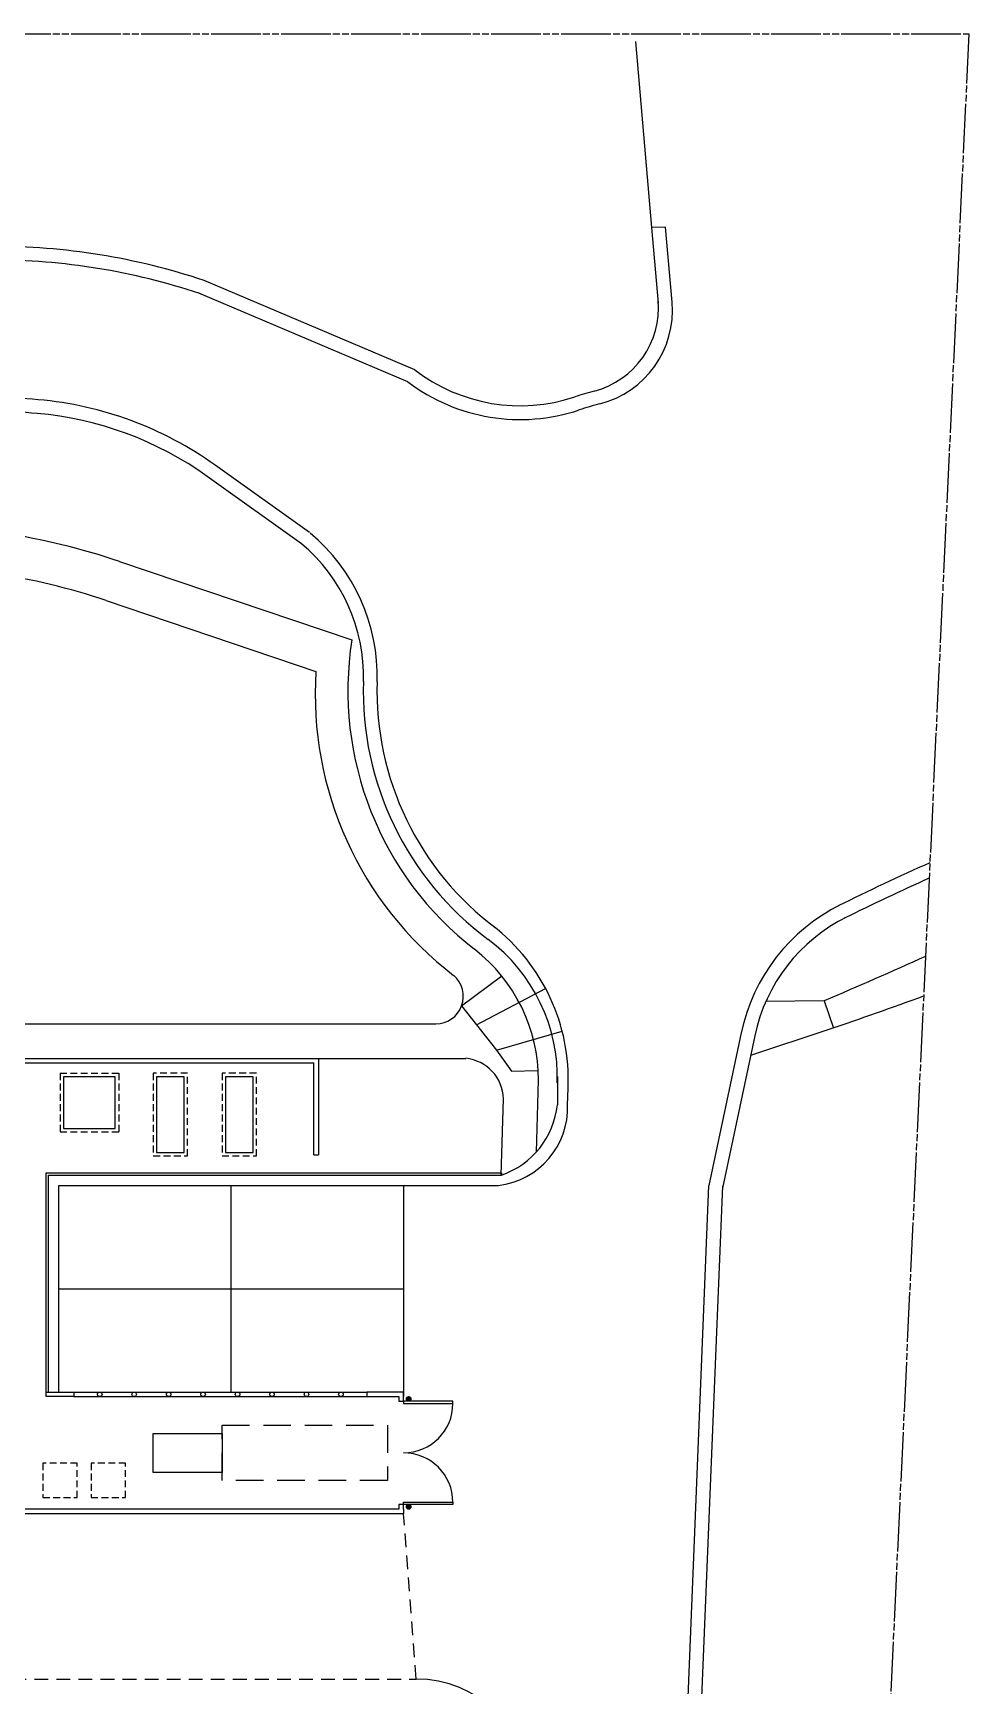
# Model space of a CAD drawing. Header units: inches. Extents: x -744 to 10613, y 1541 to 7685.
# Drawn here: x 8983 to 10613, y 4806 to 7685 of the extents above; entities that cross this region are included whole.
import ezdxf

# ---------------------------------------------------------------- set-up
doc = ezdxf.new("R2010")
doc.units = ezdxf.units.IN
doc.header["$LTSCALE"] = 96
doc.header["$MEASUREMENT"] = 0
for name, pattern in [('BOUND3', [1.27, 0.9, -0.04, 0.125, -0.04, 0.125, -0.04]), ('DASHED2', [0.75, 0.5, -0.25]), ('DASHED3', [0.4, 0.25, -0.15]), ('HIDDEN2', [0.1875, 0.125, -0.0625])]:
    doc.linetypes.add(name, pattern=pattern)
for name, color, linetype in [('0_sIDEWALK', 30, 'CONTINUOUS'), ('A-DR', 3, 'CONTINUOUS'), ('A-EQUIP', 1, 'CONTINUOUS'), ('A-LGT', 2, 'CONTINUOUS'), ('A_BOLLARD', 3, 'CONTINUOUS'), ('A_SITE', 8, 'CONTINUOUS'), ('PR-BLRW', 95, 'CONTINUOUS'), ('PR-FLA', 8, 'DASHED3'), ('PR-RDCG', 8, 'CONTINUOUS'), ('PR-RDFC', 1, 'CONTINUOUS'), ('PR-RDPKG', 1, 'CONTINUOUS'), ('PR-RDSW', 6, 'CONTINUOUS'), ('RC-BD', 5, 'BOUND3')]:
    doc.layers.add(name, color=color, linetype=linetype)

msp = doc.modelspace()

# ---------------------------------------------------------------- hatches: boundary and pattern name
at = {"layer": 'A_BOLLARD'}
h = msp.add_hatch(dxfattribs=at)
h.set_pattern_fill('_U', color=8, scale=1.5, angle=315, style=0, double=1, pattern_type=0)
h.set_pattern_definition([(225, (16742.625, 12843.4375), (-1.06066017, 1.06066017), []), (135, (16742.625, 12843.4375), (1.06066017, 1.06066017), [])])
edge = h.paths.add_edge_path()
edge.add_arc((9637, 5306.2), 4, 0, 360)
h = msp.add_hatch(dxfattribs=at)
h.set_pattern_fill('_U', color=8, scale=1.5, angle=315, style=0, double=1, pattern_type=0)
h.set_pattern_definition([(135, (16742.625, -2419.4375), (-1.06066017, -1.06066017), []), (225, (16742.625, -2419.4375), (1.06066017, -1.06066017), [])])
edge = h.paths.add_edge_path()
edge.add_arc((9637, 5117.8), 4, 0, 360)

# ---------------------------------------------------------------- linework, layer by layer
at = {"layer": '0_sIDEWALK'}
for p, q in [((9133.3, 6764.9), (9538, 6628.1)), ((9110.3, 6696.7), (9475.5, 6573.2)), ((9729.1, 5990.5), (9798.9, 6042.9)), ((9755.1, 5957.7), (9875.4, 6020.9)), ((9729.1, 5990.5), (9790, 5913.6)), ((10360.4, 5999.4), (10258.8, 5998.2)), ((10360.4, 5999.4), (10376.7, 5952.1)), ((8952, 5959.2), (9684.1, 5959.2)), ((9790, 5913.6), (9904.2, 5946.8)), ((10368.8, 5949.4), (10232.3, 5904.3)), ((9790, 5913.6), (9815.8, 5877.2)), ((8892, 5899.2), (9736.3, 5899.2)), ((9815.6, 5877.2), (9862.5, 5878.3)), ((9859.3, 5736.1), (9863, 5861.4)), ((9797.9, 5696), (9802, 5828.7))]:
    msp.add_line(p, q, dxfattribs=at)
for points in [[(10536.8, 6076.7, -0.005723), (10360.4, 5999.4, -0.035275)], [(10533.5, 6007.4, -0.004514), (10368.8, 5949.4, -0.03358)]]:
    msp.add_lwpolyline(points, format="xyb", dxfattribs=at)
for centre, radius, start, end in [((8747.1, 5619.6), 1208.6, 71.3631, 91.115), ((8744.9, 5610.2), 1146.3, 71.4117, 91.585), ((10101.1, 6539.5), 570, 171.0579, 232.1825), ((10092.2, 6533.4), 618, 176.3049, 232.4211), ((9575, 5861.7), 288, 359.929, 52.1825), ((9684.1, 6007.2), 48, 270, 49.3991), ((9729.4, 5827), 72.6, 1.3392, 84.5847)]:
    msp.add_arc(centre, radius, start, end, dxfattribs=at)
at = {"layer": 'A-DR', "color": 8, "linetype": 'DASHED3'}
msp.add_line((9650, 4818), (9628, 5106), dxfattribs=at)
at = {"layer": 'A-DR'}
for points in [[(9628, 5302), (9628, 5298), (9714, 5298), (9714, 5302)], [(9628, 5122), (9628, 5126), (9714, 5126), (9714, 5122)]]:
    msp.add_lwpolyline(points, close=True, dxfattribs=at)
at = {"layer": 'A-EQUIP'}
msp.add_lwpolyline([(9036, 5867.2), (9036, 5777.2), (9126, 5777.2), (9126, 5867.2), (9036, 5867.2)], dxfattribs=at)
for points in [[(9246, 5867.2), (9198, 5867.2), (9198, 5735.2), (9246, 5735.2)], [(9366, 5867.2), (9318, 5867.2), (9318, 5735.2), (9366, 5735.2)], [(9192, 5178), (9192, 5246), (9312, 5246), (9312, 5178)]]:
    msp.add_lwpolyline(points, close=True, dxfattribs=at)
at = {"layer": 'A-EQUIP', "linetype": 'HIDDEN2'}
for points in [[(9000, 5194), (9000, 5134), (9060, 5134), (9060, 5194), (9000, 5194)], [(9084, 5194), (9084, 5134), (9144, 5134), (9144, 5194), (9084, 5194)]]:
    msp.add_lwpolyline(points, dxfattribs=at)
at = {"layer": 'A-LGT', "linetype": 'HIDDEN2'}
for p, q in [((9030, 5873.2), (9030, 5771.2)), ((9030, 5873.2), (9132, 5873.2)), ((9132, 5873.2), (9132, 5771.2)), ((9030, 5771.2), (9132, 5771.2))]:
    msp.add_line(p, q, dxfattribs=at)
for points in [[(9252, 5873.2), (9192, 5873.2), (9192, 5729.2), (9252, 5729.2), (9252, 5873.2)], [(9372, 5873.2), (9312, 5873.2), (9312, 5729.2), (9372, 5729.2), (9372, 5873.2)]]:
    msp.add_lwpolyline(points, dxfattribs=at)
at = {"layer": 'A_BOLLARD'}
for centre in [(9637, 5306.2), (9637, 5117.8)]:
    msp.add_circle(centre, 4, dxfattribs=at)
at = {"layer": 'A_SITE', "color": 3, "linetype": 'DASHED2'}
msp.add_lwpolyline([(9312, 5164), (9312, 5260), (9600, 5260), (9600, 5164)], close=True, dxfattribs=at)
at = {"layer": 'PR-BLRW'}
for p, q in [((8904, 5899.2), (9480, 5899.2)), ((8904, 5891.2), (9472, 5891.2)), ((9472, 5731.2), (9472, 5891.2)), ((9480, 5899.2), (9480, 5731.2)), ((9472, 5731.2), (9480, 5731.2)), ((9006, 5310), (9006, 5318)), ((9628, 5318), (9628, 5310)), ((9628, 5106), (8884, 5106)), ((9628, 5114), (9628, 5106))]:
    msp.add_line(p, q, dxfattribs=at)
for points in [[(9054, 5310), (9006, 5310), (9006, 5318), (9054, 5318)], [(9628, 5310), (9628, 5310), (9628, 5318), (9564, 5318), (9564, 5310), (9620, 5310), (9620, 5302), (9628, 5302), (9628, 5310)]]:
    msp.add_lwpolyline(points, close=True, dxfattribs=at)
at = {"layer": 'PR-BLRW', "const_width": 0.1}
for points in [[(9054, 5314), (9095, 5314)], [(9103, 5314), (9155, 5314)], [(9215.1, 5314), (9163.1, 5314)], [(9222.9, 5314), (9274.9, 5314)], [(9335, 5314), (9283, 5314)], [(9343, 5314), (9395, 5314)], [(9455.1, 5314), (9403.1, 5314)], [(9462.9, 5314), (9514.9, 5314)], [(9564, 5314), (9523, 5314)]]:
    msp.add_lwpolyline(points, dxfattribs=at)
at = {"layer": 'PR-BLRW'}
msp.add_lwpolyline([(9628, 5114), (9628, 5122), (9620, 5122), (9620, 5114), (8892, 5114)], dxfattribs=at)
for centre in [(9099, 5314), (9159, 5314), (9219, 5314), (9279, 5314), (9339, 5314), (9399, 5314), (9459, 5314), (9519, 5314)]:
    msp.add_circle(centre, 4, dxfattribs=at)
at = {"layer": 'PR-FLA'}
msp.add_line((7487.7, 4818), (9650, 4818), dxfattribs=at)
at = {"layer": 'PR-RDCG'}
for p, q in [((10060.4, 7346.8), (10032.4, 7670.8)), ((10084.4, 7347.4), (10060.4, 7346.8)), ((10095.7, 7216.6), (10084.4, 7347.4)), ((9635.3, 7077.9), (9271.4, 7232.2)), ((9464.1, 6815.2), (9300.1, 6932.5)), ((10216, 5943.6), (10159.9, 5677.9)), ((9913.6, 5818.5), (9914.7, 5847.3)), ((9006, 5700), (9798.7, 5700)), ((9006, 5318), (9006, 5700)), ((9010, 5318), (9010, 5696)), ((9010, 5696), (9798.7, 5696)), ((9028, 5678), (9793.1, 5678)), ((9028, 5318), (9028, 5678)), ((9798.7, 5700), (9798.7, 5696)), ((10059.9, 3233.5), (10159.9, 5677.9)), ((9054, 5318), (9564, 5318)), ((9054, 5310), (9564, 5310))]:
    msp.add_line(p, q, dxfattribs=at)
for centre, radius, start, end in [((8912.8, 6150), 1140, 71.5713, 90.0003), ((9928.3, 7202.1), 168, 284.3457, 4.9392), ((9831.2, 7336), 324, 232.8085, 288.5086), ((8912.8, 6150), 900, 84.9514, 90.0003), ((8937.1, 6425), 624, 54.4274, 84.9514), ((10097.8, 6539.5), 516, 104.3457, 108.5086), ((9258.2, 6565.1), 324, 358.2517, 50.2337), ((10097.8, 6539.5), 516, 178.2517, 233.3057), ((12350, 2192.2), 4432.1, 114.0396, 116.3245), ((10533, 5876.6), 324, 116.2503, 168.0778), ((9575, 5861.7), 340, 357.5573, 52.1825), ((9777.5, 5813.3), 136.2, 276.5672, 2.155), ((9628, 5298), 86, 270, 0), ((9628, 5126), 86, 0, 90), ((9648.8, 4614), 204, 4.3925, 89.6508)]:
    msp.add_arc(centre, radius, start, end, dxfattribs=at)
at = {"layer": 'PR-RDFC'}
for p, q in [((10071.8, 7214.5), (10060.4, 7346.8)), ((9647.5, 7098.8), (9280.8, 7254.3)), ((9450.1, 6795.7), (9286.1, 6913)), ((10239.5, 5938.6), (10183.4, 5672.9)), ((9895.9, 5867.7), (9895.9, 5818.5)), ((10083.9, 3232.5), (10183.9, 5676.9))]:
    msp.add_line(p, q, dxfattribs=at)
for centre, radius, start, end in [((8912.8, 6150), 1164, 71.5713, 90.0003), ((9921.9, 7206.7), 150, 284.7684, 4.9392), ((9831.2, 7336), 300, 232.2479, 288.5086), ((10097.8, 6539.5), 540, 104.7684, 108.5086), ((8912.8, 6150), 876, 84.9514, 90.0003), ((8937.1, 6425), 600, 54.4274, 84.9514), ((9258.2, 6565.1), 300, 358.2517, 50.2337), ((10097.8, 6539.5), 540, 178.2517, 233.3057), ((12350, 2192.2), 4408.1, 114.1969, 116.3245), ((10533, 5876.6), 300, 116.2503, 168.0778), ((9595.9, 5865.9), 300, 358.1887, 53.3057), ((9751.4, 5833.3), 145.2, 289.0239, 354.1296)]:
    msp.add_arc(centre, radius, start, end, dxfattribs=at)
at = {"layer": 'PR-RDPKG'}
for p, q in [((9328, 5318), (9328, 5678)), ((9628, 5678), (9628, 5318)), ((9028, 5498), (9628, 5498))]:
    msp.add_line(p, q, dxfattribs=at)
at = {"layer": 'PR-RDSW'}
msp.add_line((9012, 5696), (9797.9, 5696), dxfattribs=at)
at = {"layer": 'RC-BD'}
for p, q in [((2831.2, 7685.3), (10612.5, 7683.9)), ((10612.5, 7683.9), (10374.9, 2637.9)), ((10612.5, 7683.9), (10374.9, 2637.9))]:
    msp.add_line(p, q, dxfattribs=at)

doc.saveas('drawing.dxf')
